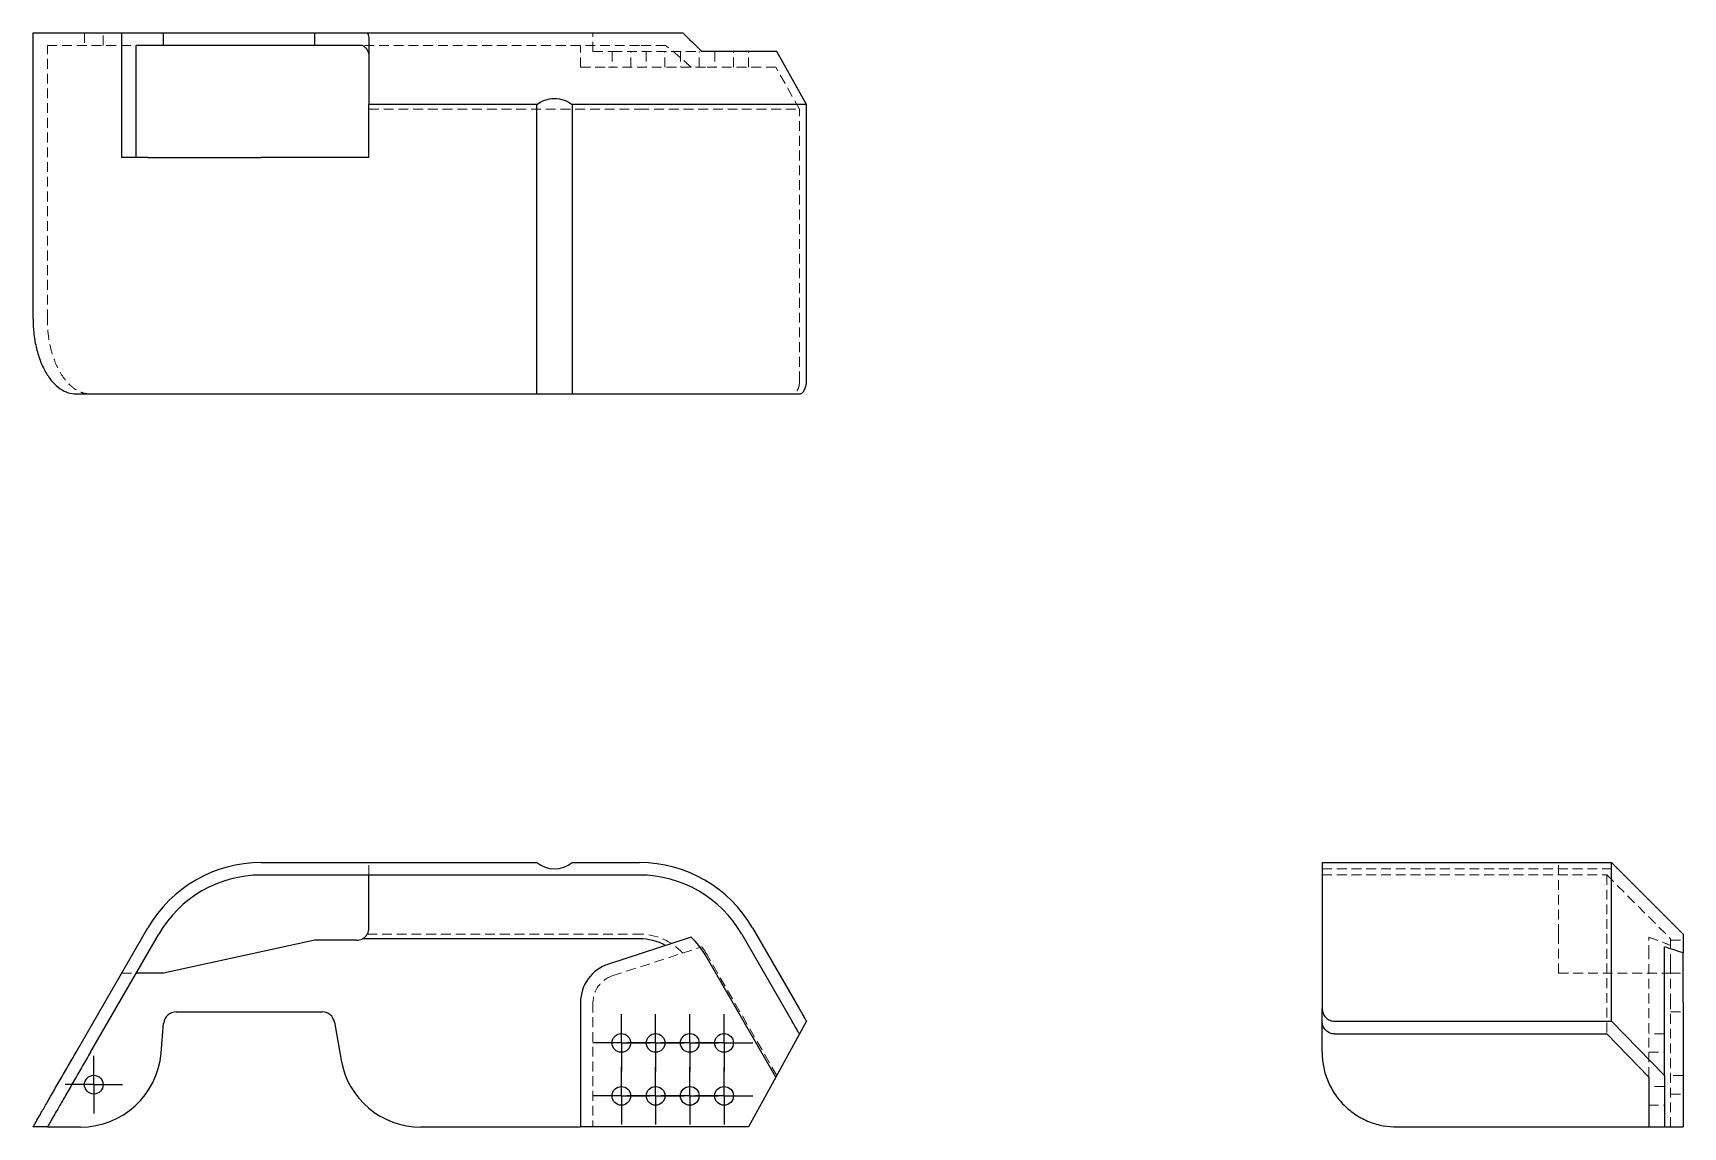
# Model space of a CAD drawing. Header units: millimetres. Extents: x 33 to 246, y 40 to 181.
import ezdxf

# ---------------------------------------------------------------- set-up
doc = ezdxf.new("R2010")
doc.units = ezdxf.units.MM
doc.linetypes.add('HIDDEN', pattern=[1.905, 1.27, -0.635])
doc.layers.add('10', color=7, linetype='Continuous')

# ---------------------------------------------------------------- blocks, each defined once
blk = doc.blocks.new('SW_CENTERMARKSYMBOL_0')
at = {"layer": '10', "color": 0}
for p, q in [((0, 2.5), (0, 3.71)), ((0, 0), (0, 2.5)), ((-2.5, 0), (-3.71, 0)), ((0, 0), (-2.5, 0)), ((0, 0), (0, -2.5)), ((0, 0), (2.5, 0)), ((2.5, 0), (3.71, 0)), ((0, -2.5), (0, -3.71))]:
    blk.add_line(p, q, dxfattribs=at)
blk = doc.blocks.new('SW_CENTERMARKSYMBOL_1')
at = {"layer": '10', "color": 0}
for p, q in [((0, 2.5), (0, 3.71)), ((0, 0), (0, 2.5)), ((-2.5, 0), (-3.71, 0)), ((0, 0), (-2.5, 0)), ((0, 0), (0, -2.5)), ((0, 0), (2.5, 0)), ((2.5, 0), (3.71, 0)), ((0, -2.5), (0, -3.71))]:
    blk.add_line(p, q, dxfattribs=at)
blk = doc.blocks.new('SW_CENTERMARKSYMBOL_2')
at = {"layer": '10', "color": 0}
for p, q in [((0, 2.5), (0, 3.71)), ((0, 0), (0, 2.5)), ((-2.5, 0), (-3.71, 0)), ((0, 0), (-2.5, 0)), ((0, 0), (0, -2.5)), ((0, 0), (2.5, 0)), ((2.5, 0), (3.71, 0)), ((0, -2.5), (0, -3.71))]:
    blk.add_line(p, q, dxfattribs=at)
blk = doc.blocks.new('SW_CENTERMARKSYMBOL_3')
at = {"layer": '10', "color": 0}
for p, q in [((0, 2.5), (0, 3.71)), ((0, 0), (0, 2.5)), ((-2.5, 0), (-3.71, 0)), ((0, 0), (-2.5, 0)), ((0, 0), (0, -2.5)), ((0, 0), (2.5, 0)), ((2.5, 0), (3.71, 0)), ((0, -2.5), (0, -3.71))]:
    blk.add_line(p, q, dxfattribs=at)
blk = doc.blocks.new('SW_CENTERMARKSYMBOL_4')
at = {"layer": '10', "color": 0}
for p, q in [((0, 2.5), (0, 3.71)), ((0, 0), (0, 2.5)), ((-2.5, 0), (-3.71, 0)), ((0, 0), (-2.5, 0)), ((0, 0), (0, -2.5)), ((0, 0), (2.5, 0)), ((2.5, 0), (3.71, 0)), ((0, -2.5), (0, -3.71))]:
    blk.add_line(p, q, dxfattribs=at)
blk = doc.blocks.new('SW_CENTERMARKSYMBOL_5')
at = {"layer": '10', "color": 0}
for p, q in [((0, 2.5), (0, 3.71)), ((0, 0), (0, 2.5)), ((-2.5, 0), (-3.71, 0)), ((0, 0), (-2.5, 0)), ((0, 0), (0, -2.5)), ((0, 0), (2.5, 0)), ((2.5, 0), (3.71, 0)), ((0, -2.5), (0, -3.71))]:
    blk.add_line(p, q, dxfattribs=at)
blk = doc.blocks.new('SW_CENTERMARKSYMBOL_6')
at = {"layer": '10', "color": 0}
for p, q in [((0, 2.5), (0, 3.71)), ((0, 0), (0, 2.5)), ((-2.5, 0), (-3.71, 0)), ((0, 0), (-2.5, 0)), ((0, 0), (0, -2.5)), ((0, 0), (2.5, 0)), ((2.5, 0), (3.71, 0)), ((0, -2.5), (0, -3.71))]:
    blk.add_line(p, q, dxfattribs=at)
blk = doc.blocks.new('SW_CENTERMARKSYMBOL_7')
at = {"layer": '10', "color": 0}
for p, q in [((0, 2.5), (0, 3.71)), ((0, 0), (0, 2.5)), ((-2.5, 0), (-3.71, 0)), ((0, 0), (-2.5, 0)), ((0, 0), (0, -2.5)), ((0, 0), (2.5, 0)), ((2.5, 0), (3.71, 0)), ((0, -2.5), (0, -3.71))]:
    blk.add_line(p, q, dxfattribs=at)
blk = doc.blocks.new('SW_CENTERMARKSYMBOL_8')
at = {"layer": '10', "color": 0}
for p, q in [((0, 2.5), (0, 3.71)), ((0, 0), (0, 2.5)), ((-2.5, 0), (-3.71, 0)), ((0, 0), (-2.5, 0)), ((0, 0), (0, -2.5)), ((0, 0), (2.5, 0)), ((2.5, 0), (3.71, 0)), ((0, -2.5), (0, -3.71))]:
    blk.add_line(p, q, dxfattribs=at)

msp = doc.modelspace()

# ---------------------------------------------------------------- linework, layer by layer
at = {"color": 7, "linetype": 'Continuous', "lineweight": 25}
for p, q in [((33, 181.33), (44.48, 181.33)), ((33, 144.32), (33, 181.33)), ((44.48, 165.24), (44.48, 181.33)), ((44.48, 181.33), (49.87, 181.33)), ((49.87, 179.72), (46.33, 179.72)), ((46.33, 165.24), (46.33, 179.72)), ((49.87, 179.72), (49.87, 181.33)), ((49.87, 181.33), (69.44, 181.33)), ((69.44, 179.72), (49.87, 179.72)), ((69.44, 179.72), (69.44, 181.33)), ((69.44, 181.33), (74.83, 181.33)), ((74.83, 179.72), (69.44, 179.72)), ((74.83, 181.33), (76.22, 181.33)), ((75.61, 179.72), (74.83, 179.72)), ((76.22, 181.33), (111.4, 181.33)), ((76.44, 180.52), (76.44, 172.08)), ((111.4, 181.33), (117.01, 181.33)), ((120.11, 178.92), (119.47, 178.92)), ((129.16, 178.92), (120.11, 178.92)), ((133, 172.08), (129.16, 178.92)), ((98.15, 172.08), (76.44, 172.08)), ((76.44, 165.24), (76.44, 172.08)), ((98.15, 134.67), (98.15, 172.08)), ((111.4, 172.08), (102.7, 172.08)), ((102.7, 172.08), (102.7, 134.67)), ((126.03, 172.08), (111.4, 172.08)), ((133, 172.08), (126.03, 172.08)), ((133, 136.28), (133, 172.08)), ((47.86, 165.24), (44.48, 165.24)), ((47.86, 165.24), (62.49, 165.24)), ((76.44, 165.24), (62.49, 165.24)), ((38.57, 134.67), (47.86, 134.67)), ((47.86, 134.67), (62.49, 134.67)), ((62.49, 134.67), (98.15, 134.67)), ((98.15, 134.67), (102.7, 134.67)), ((102.7, 134.67), (111.4, 134.67)), ((111.4, 134.67), (126.03, 134.67)), ((126.03, 134.67), (132.06, 134.67)), ((62.49, 74.09), (98.15, 74.09)), ((102.7, 74.09), (111.4, 74.09)), ((199.67, 74.09), (237.08, 74.09)), ((199.67, 74.09), (199.67, 65.65)), ((237.08, 65.65), (237.08, 74.09)), ((246.33, 64.84), (237.08, 74.09)), ((62.49, 72.49), (111.4, 72.49)), ((76.44, 65.65), (76.44, 72.49)), ((38.57, 49.56), (47.86, 65.65)), ((40.43, 49.56), (49.26, 64.84)), ((69.44, 64.04), (49.87, 59.78)), ((74.83, 64.04), (69.44, 64.04)), ((111.4, 64.24), (75.61, 64.24)), ((118.09, 64.44), (107.4, 60.97)), ((124.64, 64.84), (131.15, 53.56)), ((126.03, 65.65), (132.06, 55.21)), ((199.67, 65.65), (199.67, 55.21)), ((237.08, 53.58), (237.08, 65.65)), ((246.33, 64.84), (246.33, 62.4)), ((129.04, 46.36), (119.94, 62.13)), ((243.92, 62.23), (243.92, 63.2)), ((243.92, 46.56), (243.92, 62.23)), ((246.33, 59.44), (246.33, 62.4)), ((49.87, 59.78), (46.33, 59.78)), ((246.33, 55.99), (246.33, 59.44)), ((103.79, 55.99), (103.79, 39.91)), ((246.33, 55.99), (246.33, 39.91)), ((51.5, 54.79), (70.39, 54.79)), ((71.98, 53.46), (72.84, 48.55)), ((133, 53.58), (132.1, 51.93)), ((199.67, 53.56), (199.67, 55.21)), ((199.67, 49.56), (199.67, 53.56)), ((201.28, 53.58), (237.08, 53.58)), ((237.08, 53.58), (243.92, 46.56)), ((49.55, 49.45), (49.89, 53.32)), ((132.1, 51.93), (129.04, 46.36)), ((201.28, 51.93), (236.47, 51.93)), ((236.47, 51.93), (241.9, 46.36)), ((129.04, 46.36), (125.51, 39.91)), ((241.9, 46.36), (241.9, 39.91)), ((243.92, 46.56), (243.92, 39.91)), ((34.86, 39.91), (33, 39.91)), ((34.86, 39.91), (39.14, 39.91)), ((83.14, 39.91), (103.79, 39.91)), ((125.51, 39.91), (103.79, 39.91)), ((209.32, 39.91), (241.9, 39.91)), ((241.9, 39.91), (243.92, 39.91)), ((243.92, 39.91), (246.33, 39.91))]:
    msp.add_line(p, q, dxfattribs=at)
at = {"color": 7, "linetype": 'HIDDEN', "lineweight": 18}
for p, q in [((34.86, 179.72), (46.33, 179.72)), ((34.86, 144.32), (34.86, 179.72)), ((39.65, 181.33), (39.65, 179.72)), ((42.07, 179.72), (42.07, 181.33)), ((111.4, 179.72), (75.61, 179.72)), ((103.79, 176.9), (103.79, 179.72)), ((105.4, 178.92), (105.4, 181.33)), ((114.79, 179.72), (111.4, 179.72)), ((105.4, 178.92), (107.9, 178.92)), ((107.87, 178.92), (107.87, 176.9)), ((107.9, 178.92), (119.47, 178.92)), ((110.28, 176.9), (110.28, 178.92)), ((112.29, 178.92), (112.29, 176.9)), ((114.71, 176.9), (114.71, 178.92)), ((116.72, 178.92), (116.72, 176.9)), ((119.13, 176.9), (119.13, 178.92)), ((121.14, 178.92), (121.14, 176.9)), ((123.55, 176.9), (123.55, 178.92)), ((125.51, 176.9), (125.51, 178.92)), ((103.79, 176.9), (107.4, 176.9)), ((118.09, 176.9), (107.4, 176.9)), ((119.94, 176.9), (118.09, 176.9)), ((129.04, 176.9), (119.94, 176.9)), ((132.1, 171.47), (129.04, 176.9)), ((76.44, 171.47), (111.4, 171.47)), ((111.4, 171.47), (124.64, 171.47)), ((124.64, 171.47), (132.1, 171.47)), ((132.1, 136.28), (132.1, 171.47)), ((76.44, 72.49), (76.44, 74.09)), ((199.67, 73.29), (237.85, 73.29)), ((230.24, 72.49), (230.24, 74.09)), ((199.67, 72.49), (236.47, 72.49)), ((230.24, 64.84), (230.24, 72.49)), ((236.47, 72.49), (236.47, 64.84)), ((236.47, 72.49), (244.72, 64.24)), ((76.22, 64.84), (111.4, 64.84)), ((230.24, 59.78), (230.24, 64.84)), ((236.47, 64.84), (236.47, 51.93)), ((241.9, 62.13), (241.9, 64.44)), ((244.72, 63.37), (244.72, 64.24)), ((244.72, 64.04), (246.33, 64.04)), ((107.9, 59.44), (119.47, 63.2)), ((129.16, 46.56), (120.11, 62.23)), ((241.9, 46.36), (241.9, 62.13)), ((244.72, 60.97), (244.72, 63.37)), ((44.48, 59.78), (46.33, 59.78)), ((230.24, 59.78), (244.72, 59.78)), ((244.72, 60.97), (244.72, 55.99)), ((244.72, 59.78), (246.33, 59.78)), ((105.4, 55.99), (105.4, 39.91)), ((244.72, 39.91), (244.72, 55.99)), ((244.72, 54.79), (246.33, 54.79)), ((243.92, 51.97), (241.9, 51.97)), ((241.9, 49.56), (243.92, 49.56)), ((243.92, 45.13), (241.9, 45.13)), ((246.33, 46.58), (244.72, 46.58)), ((241.9, 42.72), (243.92, 42.72)), ((244.72, 44.17), (246.33, 44.17))]:
    msp.add_line(p, q, dxfattribs=at)
at = {"color": 7, "linetype": 'Continuous', "lineweight": 25}
for centre in [(109.07, 50.77), (113.5, 50.77), (117.92, 50.77), (122.35, 50.77), (40.86, 45.38), (109.07, 43.93), (113.5, 43.93), (117.92, 43.93), (122.35, 43.93)]:
    msp.add_circle(centre, 1.21, dxfattribs=at)
for centre, radius, start, end in [((62.49, 57.2), 16.89, 90, 150), ((100.42, 76.91), 3.62, 231.0576, 308.9424), ((111.4, 57.2), 16.89, 30, 90), ((62.49, 57.2), 15.28, 90, 150), ((111.4, 57.2), 15.28, 30, 90), ((74.83, 65.65), 1.61, 270, 298.955), ((111.4, 57.2), 7.04, 61.2051, 90), ((111.4, 57.2), 9.85, 30, 47.2771), ((109.02, 55.99), 5.23, 108.0042, 180), ((51.5, 53.18), 1.61, 90, 175), ((70.39, 53.18), 1.61, 10, 90), ((39.14, 50.36), 10.46, 270, 355), ((83.14, 50.36), 10.46, 190, 270)]:
    msp.add_arc(centre, radius, start, end, dxfattribs=at)
at = {"color": 7, "linetype": 'HIDDEN', "lineweight": 18}
for centre, radius, start, end in [((111.4, 57.2), 7.64, 42.838, 90), ((111.4, 57.2), 10.06, 30, 36.6182), ((109.02, 55.99), 3.62, 108.0042, 180)]:
    msp.add_arc(centre, radius, start, end, dxfattribs=at)
at = {"color": 7, "linetype": 'Continuous', "lineweight": 25}
for points, knots in [([(75.61, 179.72), (75.73, 179.65), (75.84, 179.57), (76.05, 179.37), (76.14, 179.25), (76.29, 179), (76.35, 178.87), (76.42, 178.59), (76.44, 178.45), (76.44, 178.31)], [0, 0, 0, 0, 0.25, 0.25, 0.5, 0.5, 0.75, 0.75, 1, 1, 1, 1]), ([(98.15, 172.08), (98.44, 172.32), (98.79, 172.52), (99.57, 172.8), (99.99, 172.88), (100.85, 172.88), (101.27, 172.8), (102.05, 172.52), (102.4, 172.32), (102.7, 172.08)], [0, 0, 0, 0, 0.25, 0.25, 0.5, 0.5, 0.75, 0.75, 1, 1, 1, 1]), ([(33, 144.32), (33, 143.76), (33.03, 143.17), (33.16, 141.97), (33.26, 141.37), (33.53, 140.18), (33.7, 139.59), (34.12, 138.49), (34.36, 137.97), (34.9, 137.03), (35.2, 136.61), (35.84, 135.88), (36.18, 135.58), (36.86, 135.11), (37.21, 134.94), (37.9, 134.72), (38.24, 134.67), (38.57, 134.67)], [0, 0, 0, 0, 0.125, 0.125, 0.25, 0.25, 0.375, 0.375, 0.5, 0.5, 0.625, 0.625, 0.75, 0.75, 0.875, 0.875, 1, 1, 1, 1]), ([(132.06, 134.67), (132.17, 134.67), (132.29, 134.71), (132.52, 134.86), (132.63, 134.99), (132.82, 135.3), (132.89, 135.49), (132.98, 135.89), (133, 136.09), (133, 136.28)], [0, 0, 0, 0, 0.25, 0.25, 0.5, 0.5, 0.75, 0.75, 1, 1, 1, 1]), ([(75.61, 64.24), (75.73, 64.31), (75.84, 64.39), (76.05, 64.59), (76.14, 64.7), (76.29, 64.96), (76.35, 65.09), (76.42, 65.37), (76.44, 65.51), (76.44, 65.65)], [0, 0, 0, 0, 0.25, 0.25, 0.5, 0.5, 0.75, 0.75, 1, 1, 1, 1]), ([(132.1, 51.93), (132.1, 51.93), (132.08, 51.97), (131.98, 52.12), (131.91, 52.25), (131.73, 52.57), (131.62, 52.76), (131.38, 53.16), (131.27, 53.37), (131.15, 53.56)], [0, 0, 0, 0, 0.25, 0.25, 0.5, 0.5, 0.75, 0.75, 1, 1, 1, 1]), ([(132.06, 55.21), (132.17, 55.02), (132.29, 54.81), (132.52, 54.41), (132.63, 54.22), (132.82, 53.9), (132.89, 53.78), (132.98, 53.62), (133, 53.58), (133, 53.58)], [0, 0, 0, 0, 0.25, 0.25, 0.5, 0.5, 0.75, 0.75, 1, 1, 1, 1]), ([(199.67, 55.21), (199.67, 55.02), (199.71, 54.81), (199.86, 54.41), (199.99, 54.22), (200.3, 53.9), (200.49, 53.78), (200.89, 53.62), (201.09, 53.58), (201.28, 53.58)], [0, 0, 0, 0, 0.25, 0.25, 0.5, 0.5, 0.75, 0.75, 1, 1, 1, 1]), ([(201.28, 51.93), (201.09, 51.93), (200.89, 51.97), (200.49, 52.12), (200.3, 52.25), (199.99, 52.57), (199.86, 52.76), (199.71, 53.16), (199.67, 53.37), (199.67, 53.56)], [0, 0, 0, 0, 0.25, 0.25, 0.5, 0.5, 0.75, 0.75, 1, 1, 1, 1]), ([(33, 39.91), (33, 39.91), (33.03, 39.96), (33.16, 40.18), (33.26, 40.35), (33.53, 40.82), (33.7, 41.12), (34.12, 41.84), (34.36, 42.26), (34.9, 43.2), (35.2, 43.72), (35.84, 44.83), (36.18, 45.41), (36.86, 46.6), (37.21, 47.2), (37.9, 48.4), (38.24, 48.99), (38.57, 49.56)], [0, 0, 0, 0, 0.125, 0.125, 0.25, 0.25, 0.375, 0.375, 0.5, 0.5, 0.625, 0.625, 0.75, 0.75, 0.875, 0.875, 1, 1, 1, 1]), ([(40.43, 49.56), (40.1, 48.99), (39.76, 48.4), (39.07, 47.2), (38.72, 46.6), (38.04, 45.41), (37.7, 44.83), (37.06, 43.72), (36.76, 43.2), (36.22, 42.26), (35.97, 41.84), (35.56, 41.12), (35.38, 40.82), (35.11, 40.35), (35.01, 40.18), (34.89, 39.96), (34.86, 39.91), (34.86, 39.91)], [0, 0, 0, 0, 0.125, 0.125, 0.25, 0.25, 0.375, 0.375, 0.5, 0.5, 0.625, 0.625, 0.75, 0.75, 0.875, 0.875, 1, 1, 1, 1]), ([(199.67, 49.56), (199.67, 48.99), (199.72, 48.4), (199.94, 47.2), (200.11, 46.6), (200.58, 45.41), (200.88, 44.83), (201.61, 43.72), (202.03, 43.2), (202.97, 42.26), (203.49, 41.84), (204.59, 41.12), (205.18, 40.82), (206.37, 40.35), (206.97, 40.18), (208.17, 39.96), (208.76, 39.91), (209.32, 39.91)], [0, 0, 0, 0, 0.125, 0.125, 0.25, 0.25, 0.375, 0.375, 0.5, 0.5, 0.625, 0.625, 0.75, 0.75, 0.875, 0.875, 1, 1, 1, 1])]:
    msp.add_open_spline(points, degree=3, knots=knots, dxfattribs=at)
for points in [[(76.22, 181.33), (76.36, 181.09), (76.44, 180.8), (76.44, 180.52)], [(117.01, 181.33), (117.84, 180.53), (118.66, 179.73), (119.47, 178.92)], [(246.33, 62.4), (245.53, 62.67), (244.73, 62.93), (243.92, 63.2)]]:
    msp.add_open_spline(points, degree=3, dxfattribs=at)
at = {"color": 7, "linetype": 'HIDDEN', "lineweight": 18}
for points, knots in [([(118.09, 176.9), (117.56, 177.39), (117.02, 177.88), (115.92, 178.82), (115.37, 179.28), (114.79, 179.72)], [0, 0, 0, 0, 0.5, 0.5, 1, 1, 1, 1]), ([(40.43, 134.67), (40.1, 134.67), (39.76, 134.72), (39.07, 134.94), (38.72, 135.11), (38.04, 135.58), (37.7, 135.88), (37.06, 136.61), (36.76, 137.03), (36.22, 137.97), (35.97, 138.49), (35.56, 139.59), (35.38, 140.18), (35.11, 141.37), (35.01, 141.97), (34.89, 143.17), (34.86, 143.76), (34.86, 144.32)], [0, 0, 0, 0, 0.125, 0.125, 0.25, 0.25, 0.375, 0.375, 0.5, 0.5, 0.625, 0.625, 0.75, 0.75, 0.875, 0.875, 1, 1, 1, 1]), ([(132.1, 136.28), (132.1, 136.09), (132.08, 135.89), (131.98, 135.49), (131.91, 135.3), (131.73, 134.99), (131.62, 134.86), (131.38, 134.71), (131.27, 134.67), (131.15, 134.67)], [0, 0, 0, 0, 0.25, 0.25, 0.5, 0.5, 0.75, 0.75, 1, 1, 1, 1]), ([(241.9, 64.44), (242.39, 64.27), (242.88, 64.09), (243.82, 63.74), (244.28, 63.56), (244.72, 63.37)], [0, 0, 0, 0, 0.5, 0.5, 1, 1, 1, 1])]:
    msp.add_open_spline(points, degree=3, knots=knots, dxfattribs=at)

# ---------------------------------------------------------------- block references
at = {"layer": '10'}
for name, p in [('SW_CENTERMARKSYMBOL_2', (109.07, 50.77)), ('SW_CENTERMARKSYMBOL_8', (113.5, 50.77)), ('SW_CENTERMARKSYMBOL_4', (117.92, 50.77)), ('SW_CENTERMARKSYMBOL_3', (122.35, 50.77)), ('SW_CENTERMARKSYMBOL_0', (40.86, 45.38)), ('SW_CENTERMARKSYMBOL_1', (109.07, 43.93)), ('SW_CENTERMARKSYMBOL_5', (113.5, 43.93)), ('SW_CENTERMARKSYMBOL_6', (117.92, 43.93)), ('SW_CENTERMARKSYMBOL_7', (122.35, 43.93))]:
    msp.add_blockref(name, p, dxfattribs=at)

doc.saveas('drawing.dxf')
